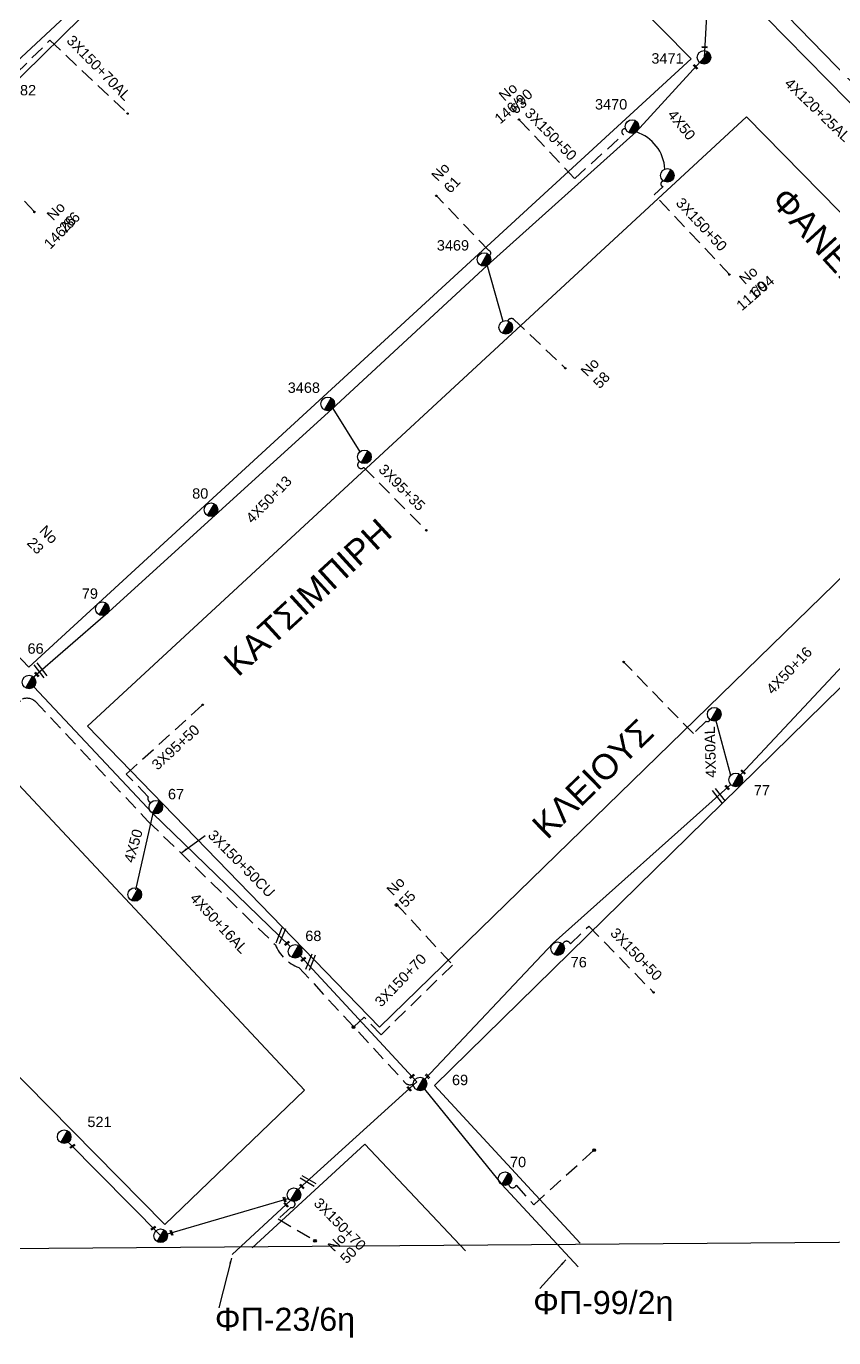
# Model space of a CAD drawing. Header units: millimetres. Extents: x 1421 to 13344, y 800 to 1949.
# Drawn here: x 12405.3 to 12545.4, y 858.7 to 1086.3 of the extents above; entities that cross this region are included whole.
import ezdxf

# ---------------------------------------------------------------- set-up
doc = ezdxf.new("R2010")
doc.units = ezdxf.units.MM
doc.linetypes.add('DASHED', pattern=[19.05, 12.7, -6.35])
for name, color, linetype in [('Άγνωστα', 7, 'Continuous'), ('Γυμνά εναέρια ΧΤ (3Φ)   4x50CU', 7, 'Continuous'), ('Γυμνά εναέρια ΧΤ και ΦΟΠ (3Φ)   4x50+16AL', 7, 'Continuous'), ('Επιγραφές - Σχήματα', 7, 'Continuous'), ('Καλωδια Χ.Τ 3x95+35', 7, 'DASHED'), ('Καλωδια Χ.Τ. 3x50+35', 7, 'Continuous'), ('Καλωδια ΧΤ  3X95+50', 7, 'Continuous'), ('Καλώδια ΧΤ   3x150+50CU', 7, 'DASHED'), ('Καλώδια ΧΤ   3x150+70AL', 7, 'DASHED'), ('Μηχανική τομή', 7, 'Continuous'), ('Στύλος ΦΜ', 7, 'Continuous'), ('Στύλος ΦΜ @ 1', 7, 'Continuous'), ('Συνδέσεις', 7, 'Continuous'), ('Συνεστραμμένα ΧΤ   3x70+54.6+25 AL', 7, 'SYN_LINE'), ('Συνεστραμμένα ΧΤ   4x120+25 AL', 7, 'SYN_LINE'), ('Τομή', 7, 'Continuous'), ('Υπόβαθρο ΔΕΗ', 7, 'Continuous'), ('Υπόγεια καλώδια Παροχών ΧΤ   4x50AL', 7, 'DASHED')]:
    doc.layers.add(name, color=color, linetype=linetype)
doc.styles.add('arial', font='ARIAL.TTF')
doc.styles.get("Standard").update_dxf_attribs({"font": 'ARIAL.TTF'})
doc.linetypes.add('SYN_LINE', pattern='A,0.5,-0.0001,["/\\/\\/\\/",Standard,S=0.1,R=0,X=0,Y=-0.05],-0.25', length=0.7501)
doc.dimstyles.new('ISO-25', dxfattribs={"dimtxt": 2.5, "dimasz": 2.5, "dimexe": 1.25, "dimexo": 0.625, "dimtad": 1, "dimtxsty": 'Standard', "dimcen": 2.5, "dimadec": 0, "dimazin": 0, "dimtfac": 1, "dimtmove": 0, "dimatfit": 3, "dimfxl": 1, "dimarcsym": 0})

# ---------------------------------------------------------------- blocks, each defined once
blk = doc.blocks.new('ΥΠΑΡΧΩΝ ΤΣΙΜΕΝΤΕΝΙΟΣ ΣΤΥΛΟΣ')
at = {"layer": 'Στύλος ΦΜ'}
blk.add_hatch(color=7, dxfattribs=at).paths.add_polyline_path([(-1.29, -2.28, 0.574793), (2.62, 0, 0.268822), (1.3, 2.27)])
at = {"layer": 'Στύλος ΦΜ', "color": 7}
blk.add_line((-1.29, -2.28), (1.3, 2.27), dxfattribs=at)
blk.add_circle((0, 0), 2.62, dxfattribs=at)
at = {"layer": 'Στύλος ΦΜ', "flags": 4}
for tag, p in [('ΑΡΙΘΜΟΣ', (-4.68, 8.05)), ('ΤΥΠΟΣ', (-4.91, 3.03))]:
    blk.add_attdef(tag, p, '', height=4, dxfattribs=at)
blk = doc.blocks.new('_ΣΥΝΔΕΣΗ')
at = {"layer": 'Συνδέσεις', "linetype": 'SYN_LINE', "ltscale": 40}
blk.add_hatch(color=256, dxfattribs=at).paths.add_polyline_path([(0.5, -0.01, 1), (-0.5, -0.01, 1)])
at = {"layer": 'Συνδέσεις'}
blk.add_circle((0, -0.01), 0.5, dxfattribs=at)
blk = doc.blocks.new('ΜΗΧΑΝΙΚΗ ΤΟΜΗ')
at = {"layer": 'Μηχανική τομή', "ltscale": 40}
for p, q in [((-1.89, 0.78), (1.89, 0.78)), ((1.89, 0), (-1.89, 0))]:
    blk.add_line(p, q, dxfattribs=at)
blk = doc.blocks.new('ΤΟΜΗ')
at = {"layer": 'Τομή', "ltscale": 40}
for p, q in [((-5.68, 0), (5.68, 0)), ((5.68, -2.33), (-5.68, -2.33))]:
    blk.add_line(p, q, dxfattribs=at)

msp = doc.modelspace()

# ---------------------------------------------------------------- linework, layer by layer
at = {"layer": 'Άγνωστα', "color": 133, "linetype": 'DASHED', "ltscale": 0.2}
for points in [[(12485.67304, 1046.51216, 0.715870331), (12485.58867, 1047.32636), (12485.58867, 1047.32636), (12485.58867, 1047.32636), (12476.55566, 1056.76136)], [(12488.83915, 1035.14477, -0.448939276), (12489.94246, 1035.38262), (12498.85098, 1026.92635)]]:
    msp.add_lwpolyline(points, format="xyb", dxfattribs=at)
at = {"layer": 'Άγνωστα', "color": 85, "linetype": 'DASHED', "ltscale": 0.2}
msp.add_lwpolyline([(12523.94218, 965.97978, -0.609076972), (12523.28704, 965.6766), (12521.07582, 963.52425), (12508.8895, 976.0439)], format="xyb", dxfattribs=at)
at = {"layer": 'Άγνωστα', "color": 1, "linetype": 'DASHED', "ltscale": 0.2}
msp.add_lwpolyline([(12489.0309, 885.3114, 0.797672559), (12490.31948, 885.14209), (12493.37217, 881.77568), (12503.82945, 891.25844)], format="xyb", dxfattribs=at)
at = {"layer": 'Γυμνά εναέρια ΧΤ (3Φ)   4x50CU', "color": 133, "linetype": 'Continuous'}
msp.add_lwpolyline([(12485.23831, 1044.9177), (12487.99733, 1035.06685)], dxfattribs=at)
at = {"layer": 'Γυμνά εναέρια ΧΤ (3Φ)   4x50CU', "color": 85, "linetype": 'Continuous', "ltscale": 0.2}
msp.add_lwpolyline([(12527.60289, 956.24686), (12524.74468, 966.75791)], dxfattribs=at)
at = {"layer": 'Γυμνά εναέρια ΧΤ (3Φ)   4x50CU', "color": 6, "linetype": 'Continuous'}
msp.add_lwpolyline([(12427.31521, 949.94879), (12424.2328, 936.42283)], dxfattribs=at)
at = {"layer": 'Γυμνά εναέρια ΧΤ (3Φ)   4x50CU', "color": 30, "linetype": 'Continuous', "ltscale": 0.2}
msp.add_lwpolyline([(12451.17615, 882.48575), (12441.01756, 873.14093)], dxfattribs=at)
at = {"layer": 'Γυμνά εναέρια ΧΤ (3Φ)   4x50CU', "color": 133, "linetype": 'Continuous', "ltscale": 0.2}
msp.add_arc((12508.93716, 1061.04184), 7.21729, 3.4583548, 72.1775638, dxfattribs=at)
at = {"layer": 'Γυμνά εναέρια ΧΤ και ΦΟΠ (3Φ)   4x50+16AL', "color": 30, "linetype": 'Continuous', "ltscale": 0.2}
msp.add_lwpolyline([(12353.31717, 1029.33412), (12370.09702, 1047.09801), (12385.03917, 1061.54118), (12401.09527, 1077.78211), (12432.17815, 1106.72928)], dxfattribs=at)
at = {"layer": 'Γυμνά εναέρια ΧΤ και ΦΟΠ (3Φ)   4x50+16AL', "color": 133, "linetype": 'Continuous', "ltscale": 0.2}
msp.add_lwpolyline([(12523.91225, 1098.44069), (12522.93044, 1080.85854), (12511.14614, 1067.91277), (12485.28926, 1044.73579), (12458.33489, 1019.78715), (12438.06752, 1001.42491), (12419.05871, 984.14034), (12405.96448, 972.79308)], dxfattribs=at)
at = {"layer": 'Γυμνά εναέρια ΧΤ και ΦΟΠ (3Φ)   4x50+16AL', "color": 85, "linetype": 'Continuous', "ltscale": 0.2}
msp.add_lwpolyline([(12529.24872, 956.33973), (12554.65047, 983.47719), (12586.86268, 1014.36937), (12596.10533, 1022.93982)], dxfattribs=at)
at = {"layer": 'Γυμνά εναέρια ΧΤ και ΦΟΠ (3Φ)   4x50+16AL', "color": 6, "linetype": 'Continuous', "ltscale": 0.2}
msp.add_lwpolyline([(12406.58345, 971.60902), (12427.19094, 949.7308), (12451.10314, 926.55568)], dxfattribs=at)
at = {"layer": 'Γυμνά εναέρια ΧΤ και ΦΟΠ (3Φ)   4x50+16AL', "color": 173, "linetype": 'Continuous', "ltscale": 0.2}
for points in [[(12474.45465, 903.57337), (12496.77184, 927.13182), (12527.55563, 954.70445)], [(12452.85175, 924.97972), (12473.09267, 903.11018), (12452.03034, 883.98411)]]:
    msp.add_lwpolyline(points, dxfattribs=at)
at = {"layer": 'Γυμνά εναέρια ΧΤ και ΦΟΠ (3Φ)   4x50+16AL', "color": 1, "linetype": 'Continuous', "ltscale": 0.2}
msp.add_lwpolyline([(12474.40044, 901.83446), (12487.80447, 885.27212), (12501.09118, 871.01857)], dxfattribs=at)
at = {"layer": 'Καλωδια Χ.Τ 3x95+35', "color": 133, "linetype": 'DASHED', "ltscale": 0.2}
msp.add_lwpolyline([(12463.17198, 1010.69311, 1.22870132), (12463.85195, 1009.71095), (12463.85195, 1009.71095), (12474.64809, 998.88213)], format="xyb", dxfattribs=at)
at = {"layer": 'Καλωδια Χ.Τ. 3x50+35', "color": 30, "linetype": 'DASHED', "ltscale": 0.2}
msp.add_lwpolyline([(12406.71518, 1054.03207), (12393.60708, 1068.1268)], dxfattribs=at)
at = {"layer": 'Καλωδια ΧΤ  3X95+50', "color": 6, "linetype": 'DASHED', "ltscale": 0.2}
msp.add_lwpolyline([(12426.91638, 951.56465, -0.474765316), (12426.4621, 952.56581), (12422.64047, 956.50075), (12422.64047, 956.50075), (12422.64047, 956.50075), (12422.64047, 956.50075), (12435.93276, 968.53071)], format="xyb", dxfattribs=at)
at = {"layer": 'Καλώδια ΧΤ   3x150+50CU', "color": 133, "linetype": 'DASHED', "ltscale": 0.2}
for points in [[(12490.86912, 1070.00817), (12500.47536, 1059.8536), (12500.47536, 1059.8536), (12508.97457, 1067.47191, -1.066732061), (12509.35413, 1068.39109)], [(12527.39804, 1043.11232), (12514.29512, 1057.03079), (12514.29512, 1057.03079), (12515.8188, 1058.43879, -1.027876638), (12515.9839, 1059.3538)]]:
    msp.add_lwpolyline(points, format="xyb", dxfattribs=at)
at = {"layer": 'Καλώδια ΧΤ   3x150+50CU', "color": 173, "linetype": 'DASHED', "ltscale": 0.2}
for points in [[(12349.93132, 919.6488, 0.593293818), (12354.80595, 923.60741), (12404.58195, 969.4884, -0.293736201), (12406.86895, 969.07449), (12426.39847, 948.34071), (12448.52547, 926.88038, 0.213008599), (12452.59158, 922.93678), (12470.78941, 903.27472, 0.430554621), (12472.45622, 902.74152)], [(12498.40768, 926.97991, -0.727002695), (12499.74836, 927.01599), (12502.90934, 930.1093), (12502.90934, 930.1093), (12502.90934, 930.1093), (12514.16636, 918.60606)]]:
    msp.add_lwpolyline(points, format="xyb", dxfattribs=at)
at = {"layer": 'Καλώδια ΧΤ   3x150+70AL', "color": 30, "linetype": 'DASHED', "ltscale": 0.2}
for points in [[(12402.52933, 1077.98718, -0.94311259), (12403.55096, 1078.08149), (12409.39734, 1083.82382), (12409.39734, 1083.82382), (12422.8789, 1071.10054)], [(12451.7527, 882.33246, -0.767292051), (12451.18859, 881.29092), (12449.04035, 879.31477), (12455.39116, 875.53974)]]:
    msp.add_lwpolyline(points, format="xyb", dxfattribs=at)
at = {"layer": 'Καλώδια ΧΤ   3x150+70AL', "color": 173, "linetype": 'DASHED', "ltscale": 0.2}
msp.add_lwpolyline([(12469.49788, 934.0104), (12479.29129, 923.36983), (12479.29129, 923.36983), (12479.29129, 923.36983), (12479.29129, 923.36983), (12466.86349, 911.27291), (12463.92204, 914.30157), (12462.12397, 912.6374)], dxfattribs=at)
at = {"layer": 'Συνεστραμμένα ΧΤ   3x70+54.6+25 AL', "color": 133, "linetype": 'SYN_LINE', "ltscale": 8}
msp.add_lwpolyline([(12458.50357, 1019.94328), (12463.16217, 1012.38547)], dxfattribs=at)
at = {"layer": 'Συνεστραμμένα ΧΤ   3x70+54.6+25 AL', "color": 30, "linetype": 'SYN_LINE', "ltscale": 20}
msp.add_lwpolyline([(12412.58532, 892.63494), (12428.61771, 876.38492), (12450.77153, 882.86554)], dxfattribs=at)
at = {"layer": 'Συνεστραμμένα ΧΤ   4x120+25 AL', "color": 5, "linetype": 'SYN_LINE', "ltscale": 20}
msp.add_lwpolyline([(12475.83141, 1148.59887), (12501.6624, 1121.19454), (12523.09665, 1098.57039), (12547.81994, 1073.44876), (12571.64193, 1049.24056), (12595.8574, 1024.80092)], dxfattribs=at)
at = {"layer": 'Υπόβαθρο ΔΕΗ'}
for points in [[(10840.03143, 862.30832), (12828.1383, 877.43934), (12848.3754, 1876.73506)], [(12354.66071, 1028.70401), (12464.9436, 1137.02424), (12520.66817, 1080.60935), (12405.74941, 975.02366), (12354.66071, 1028.70401)], [(12415.90424, 964.79729), (12530.30455, 1070.51228), (12578.50999, 1021.49299), (12466.61792, 912.58), (12415.90424, 964.79729)], [(12501.43257, 875.1208), (12476.12678, 902.46556), (12587.78778, 1011.87393), (12620.45782, 978.08283), (12627.59835, 952.54428), (12550.2864, 875.96525)], [(12429.3623, 878.34824), (12453.60101, 901.65281), (12403.93823, 954.69734), (12353.14684, 906.68077), (12372.61462, 886.90502), (12397.09513, 910.96228), (12429.3623, 878.34824)], [(12444.48845, 874.27252), (12464.075, 892.29006), (12481.54846, 873.78167)]]:
    msp.add_lwpolyline(points, dxfattribs=at)
msp.add_lwpolyline([(12477.54007, 1149.53516), (12540.51561, 1212.22184), (12627.01106, 998.49663, -0.67905859), (12624.9017, 998.19836)], format="xyb", close=True, dxfattribs=at)

# ---------------------------------------------------------------- block references
at = {"layer": 'Μηχανική τομή'}
for p, xscale, yscale, zscale, rotation in [((12523.02378, 1082.53004), 0.2500000000002005, 0.2500000000002005, 0.2500000000002005, 355.741063011583), ((12521.37694, 1079.15192), 0.2500000000001928, 0.2500000000001928, 0.2500000000001928, 312.6268794242704), ((12407.04947, 973.7289), 0.2500000000001928, 0.2500000000001928, 0.2500000000001928, 312.6268794242704), ((12529.66359, 956.78295), 0.2500000000001928, 0.2500000000001928, 0.2500000000001928, 318.7286994023647), ((12526.88195, 954.10107), 0.2500000000001928, 0.2500000000001928, 0.2500000000001928, 312.6268794242704), ((12450.62217, 927.05554), 0.2499999999999681, 0.2499999999999681, 0.2499999999999681, 36.11407878704492), ((12453.45806, 924.27044), 0.2499999999999681, 0.2499999999999681, 0.2499999999999681, 36.11407878704492), ((12472.29589, 903.97107), 0.2499999999999681, 0.2499999999999681, 0.2499999999999681, 36.11407878704492), ((12474.8478, 903.98804), 0.2500000000001928, 0.2500000000001928, 0.2500000000001928, 312.6268794242704), ((12471.67706, 901.82471), 0.2500000000001928, 0.2500000000001928, 0.2500000000001928, 312.6268794242704), ((12413.36681, 891.84284), 0.2499999999999681, 0.2499999999999681, 0.2499999999999681, 36.11407878704492), ((12453.06125, 884.8784), 0.2500000000001928, 0.2500000000001928, 0.2500000000001928, 312.6268794242704), ((12450.04255, 882.65229), 0.2500000000001928, 0.2500000000001928, 0.2500000000001928, 287.1424540606474), ((12450.3163, 881.6947), 0.2500000000001928, 0.2500000000001928, 0.2500000000001928, 312.6268794242704), ((12427.38267, 877.62851), 0.2499999999999681, 0.2499999999999681, 0.2499999999999681, 36.11407878704492), ((12430.41287, 876.87041), 0.2500000000001928, 0.2500000000001928, 0.2500000000001928, 287.1424540606474)]:
    msp.add_blockref('ΜΗΧΑΝΙΚΗ ΤΟΜΗ', p, dxfattribs=dict(at, xscale=xscale, yscale=yscale, zscale=zscale, rotation=rotation))
at = {"layer": 'Στύλος ΦΜ @ 1', "ltscale": 40}
ref = msp.add_blockref('ΥΠΑΡΧΩΝ ΤΣΙΜΕΝΤΕΝΙΟΣ ΣΤΥΛΟΣ', (12522.92818, 1080.85983), dxfattribs=dict(at, xscale=0.4499999999998181, yscale=0.4499999999998181, zscale=0.4499999999998181))
ref.add_attrib('ΤΥΠΟΣ', '3471', (12513.79215, 1079.77811), dxfattribs={"layer": 'Στύλος ΦΜ', "height": 1.8, "flags": 4})
ref = msp.add_blockref('ΥΠΑΡΧΩΝ ΤΣΙΜΕΝΤΕΝΙΟΣ ΣΤΥΛΟΣ', (12401.94376, 1076.96529), dxfattribs=dict(at, xscale=0.4499999999998181, yscale=0.4499999999998181, zscale=0.4499999999998181))
ref.add_attrib('ΤΥΠΟΣ', '82', (12404.20425, 1074.26311), dxfattribs={"layer": 'Στύλος ΦΜ', "height": 1.8, "flags": 4})
ref = msp.add_blockref('ΥΠΑΡΧΩΝ ΤΣΙΜΕΝΤΕΝΙΟΣ ΣΤΥΛΟΣ', (12510.43737, 1068.8534), dxfattribs=dict(at, xscale=0.4499999999998181, yscale=0.4499999999998181, zscale=0.4499999999998181))
ref.add_attrib('ΤΥΠΟΣ', '3470', (12504.00712, 1071.80962), dxfattribs={"layer": 'Στύλος ΦΜ', "height": 1.8, "flags": 4})
at = {"layer": 'Στύλος ΦΜ @ 1', "ltscale": 40, "xscale": 0.4499999999998181, "yscale": 0.4499999999998181, "zscale": 0.4499999999998181}
for p in [(12516.56494, 1060.37827), (12488.51956, 1034.01119), (12463.98627, 1011.54404), (12524.70123, 966.88033), (12424.12263, 935.60816), (12451.75719, 883.51022), (12428.61545, 876.38621)]:
    msp.add_blockref('ΥΠΑΡΧΩΝ ΤΣΙΜΕΝΤΕΝΙΟΣ ΣΤΥΛΟΣ', p, dxfattribs=at)
at = {"layer": 'Στύλος ΦΜ @ 1', "ltscale": 40}
ref = msp.add_blockref('ΥΠΑΡΧΩΝ ΤΣΙΜΕΝΤΕΝΙΟΣ ΣΤΥΛΟΣ', (12484.74875, 1045.78221), dxfattribs=dict(at, xscale=0.4499999999998181, yscale=0.4499999999998181, zscale=0.4499999999998181))
ref.add_attrib('ΤΥΠΟΣ', '3469', (12476.54985, 1047.34139), dxfattribs={"layer": 'Στύλος ΦΜ', "height": 1.8, "flags": 4})
ref = msp.add_blockref('ΥΠΑΡΧΩΝ ΤΣΙΜΕΝΤΕΝΙΟΣ ΣΤΥΛΟΣ', (12457.62302, 1020.72543), dxfattribs=dict(at, xscale=0.4499999999998181, yscale=0.4499999999998181, zscale=0.4499999999998181))
ref.add_attrib('ΤΥΠΟΣ', '3468', (12450.67442, 1022.64282), dxfattribs={"layer": 'Στύλος ΦΜ', "height": 1.8, "flags": 4})
ref = msp.add_blockref('ΥΠΑΡΧΩΝ ΤΣΙΜΕΝΤΕΝΙΟΣ ΣΤΥΛΟΣ', (12437.35493, 1002.36265), dxfattribs=dict(at, xscale=0.4499999999998181, yscale=0.4499999999998181, zscale=0.4499999999998181))
ref.add_attrib('ΤΥΠΟΣ', '80', (12434.08493, 1004.28382), dxfattribs={"layer": 'Στύλος ΦΜ', "height": 1.8, "flags": 4})
ref = msp.add_blockref('ΥΠΑΡΧΩΝ ΤΣΙΜΕΝΤΕΝΙΟΣ ΣΤΥΛΟΣ', (12418.50089, 985.17764), dxfattribs=dict(at, xscale=0.4499999999998181, yscale=0.4499999999998181, zscale=0.4499999999998181))
ref.add_attrib('ΤΥΠΟΣ', '79', (12414.93139, 986.91412), dxfattribs={"layer": 'Στύλος ΦΜ', "height": 1.8, "flags": 4})
ref = msp.add_blockref('ΥΠΑΡΧΩΝ ΤΣΙΜΕΝΤΕΝΙΟΣ ΣΤΥΛΟΣ', (12405.77441, 972.46494), dxfattribs=dict(at, xscale=0.4499999999998181, yscale=0.4499999999998181, zscale=0.4499999999998181))
ref.add_attrib('ΤΥΠΟΣ', '66', (12405.51072, 977.38101), dxfattribs={"layer": 'Στύλος ΦΜ', "height": 1.8, "flags": 4})
ref = msp.add_blockref('ΥΠΑΡΧΩΝ ΤΣΙΜΕΝΤΕΝΙΟΣ ΣΤΥΛΟΣ', (12528.43294, 955.49024), dxfattribs=dict(at, xscale=0.4499999999998181, yscale=0.4499999999998181, zscale=0.4499999999998181))
ref.add_attrib('ΤΥΠΟΣ', '77', (12531.56707, 952.79104), dxfattribs={"layer": 'Στύλος ΦΜ', "height": 1.8, "flags": 4})
ref = msp.add_blockref('ΥΠΑΡΧΩΝ ΤΣΙΜΕΝΤΕΝΙΟΣ ΣΤΥΛΟΣ', (12427.77197, 950.75527), dxfattribs=dict(at, xscale=0.4499999999998181, yscale=0.4499999999998181, zscale=0.4499999999998181))
ref.add_attrib('ΤΥΠΟΣ', '67', (12429.88448, 952.1269), dxfattribs={"layer": 'Στύλος ΦΜ', "height": 1.8, "flags": 4})
ref = msp.add_blockref('ΥΠΑΡΧΩΝ ΤΣΙΜΕΝΤΕΝΙΟΣ ΣΤΥΛΟΣ', (12451.94889, 925.73601), dxfattribs=dict(at, xscale=0.4499999999998181, yscale=0.4499999999998181, zscale=0.4499999999998181))
ref.add_attrib('ΤΥΠΟΣ', '68', (12453.71912, 927.52611), dxfattribs={"layer": 'Στύλος ΦΜ', "height": 1.8, "flags": 4})
ref = msp.add_blockref('ΥΠΑΡΧΩΝ ΤΣΙΜΕΝΤΕΝΙΟΣ ΣΤΥΛΟΣ', (12497.51172, 926.21546), dxfattribs=dict(at, xscale=0.4499999999998181, yscale=0.4499999999998181, zscale=0.4499999999998181))
ref.add_attrib('ΤΥΠΟΣ', '76', (12499.78514, 922.95786), dxfattribs={"layer": 'Στύλος ΦΜ', "height": 1.8, "flags": 4})
ref = msp.add_blockref('ΥΠΑΡΧΩΝ ΤΣΙΜΕΝΤΕΝΙΟΣ ΣΤΥΛΟΣ', (12473.63392, 902.72865), dxfattribs=dict(at, xscale=0.4499999999998181, yscale=0.4499999999998181, zscale=0.4499999999998181))
ref.add_attrib('ΤΥΠΟΣ', '69', (12479.18352, 902.52244), dxfattribs={"layer": 'Στύλος ΦΜ', "height": 1.8, "flags": 4})
ref = msp.add_blockref('ΥΠΑΡΧΩΝ ΤΣΙΜΕΝΤΕΝΙΟΣ ΣΤΥΛΟΣ', (12411.87406, 893.57369), dxfattribs=dict(at, xscale=0.4499999999998181, yscale=0.4499999999998181, zscale=0.4499999999998181))
ref.add_attrib('ΤΥΠΟΣ', '521', (12415.90173, 895.25345), dxfattribs={"layer": 'Στύλος ΦΜ', "height": 1.8, "flags": 4})
ref = msp.add_blockref('ΥΠΑΡΧΩΝ ΤΣΙΜΕΝΤΕΝΙΟΣ ΣΤΥΛΟΣ', (12488.3855, 886.29659), dxfattribs=dict(at, xscale=0.4499999999998181, yscale=0.4499999999998181, zscale=0.4499999999998181))
ref.add_attrib('ΤΥΠΟΣ', '70', (12489.24849, 888.28659), dxfattribs={"layer": 'Στύλος ΦΜ', "height": 1.8, "flags": 4})
at = {"layer": 'Συνδέσεις'}
for p, xscale, yscale, zscale in [((12422.8789, 1071.10054), 0.25, 0.25, 0.25), ((12490.81574, 1070.06459), 0.25, 0.25, 0.25), ((12476.45207, 1056.833), 0.25, 0.25, 0.25), ((12406.71518, 1054.03207), 0.25, 0.25, 0.25), ((12527.34467, 1043.16875), 0.25, 0.25, 0.25), ((12498.85098, 1026.92635), 0.25, 0.25, 0.25), ((12474.7377, 998.79706), 0.25, 0.25, 0.25), ((12508.97586, 975.95565), 0.25, 0.25, 0.25), ((12435.93276, 968.53071), 0.25, 0.25, 0.25), ((12469.54679, 933.78181), 0.4777242751394019, 0.4777242751394019, 0.4777242751394019), ((12514.16636, 918.60606), 0.25, 0.25, 0.25), ((12462.08555, 912.60185), 0.4777242751394019, 0.4777242751394019, 0.4777242751394019), ((12503.84327, 891.25415), 0.4777242751394019, 0.4777242751394019, 0.4777242751394019), ((12455.40498, 875.53545), 0.4777242751394019, 0.4777242751394019, 0.4777242751394019)]:
    msp.add_blockref('_ΣΥΝΔΕΣΗ', p, dxfattribs=dict(at, xscale=xscale, yscale=yscale, zscale=zscale))
at = {"layer": 'Τομή'}
for p, xscale, yscale, zscale, rotation in [((12407.97993, 974.67935), 0.2499999999999669, 0.2499999999999669, 0.2499999999999669, 308.1680509152084), ((12525.72473, 952.88664), 0.2499999999999669, 0.2499999999999669, 0.2499999999999669, 308.1680509152084), ((12449.73547, 928.33613), 0.2499999999998873, 0.2499999999998873, 0.2499999999998873, 248.1909067709115), ((12454.90077, 923.76337), 0.2499999999998873, 0.2499999999998873, 0.2499999999998873, 248.1909067709115), ((12454.35253, 886.14819), 0.25, 0.25, 0.25, 329.6396247556023)]:
    msp.add_blockref('ΤΟΜΗ', p, dxfattribs=dict(at, xscale=xscale, yscale=yscale, zscale=zscale, rotation=rotation))

# ---------------------------------------------------------------- texts
at = {"ltscale": 40, "char_height": 4, "width": 50.2149778, "attachment_point": 1, "style": 'arial'}
for s, insert, rotation in [('{\\H1.083x;ΦANEPΩMENHΣ}', (12537.41524, 1058.77104), 312.4591004), ('{\\H1.083x;KATΣIMΠIPH}', (12439.1253, 976.41193), 42.4591004), ('{\\H1.083x;KΛEIOYΣ}', (12492.67627, 948.06936), 44.3260889)]:
    msp.add_mtext(s, dxfattribs=dict(at, insert=insert, rotation=rotation))
at = {"layer": 'Άγνωστα', "color": 7, "char_height": 1.8, "attachment_point": 1}
for s, gutter_width, insert, rotation in [('146/90', 1.82345, (12486.3559, 1070.54256), 40.8849028), ('3X150+50', 12.5, (12492.95268, 1072.28359), 314.3568019), ('4X50', 12.5, (12517.88215, 1071.99614), 309.1679237), ('3X150+50', 12.5, (12519.22057, 1056.71541), 313.0028855), ('146/86', 2.13537, (12408.1631, 1048.70266), 46.0651584), ('111/94', 1.82345, (12528.32328, 1038.14757), 40.8849028), ('4X50+13', 12.5, (12443.22692, 1001.10529), 46.2596131), ('3X95+35', 12.5, (12467.57127, 1010.46905), 314.7377243), ('4X50+16', 12.5, (12533.53719, 971.44271), 46.2596131), ('3X95+50', 12.5, (12426.85461, 958.39442), 42.5454351), ('4X50', 12.5, (12422.205, 941.46995), 74.240953), ('3X150+50CU', 12.5, (12437.96943, 947.00478), 314.5166061), ('3X150+50', 12.5, (12507.81936, 930.01922), 314.0418345), ('3X150+70', 12.5, (12465.59806, 917.20098), 46.0651584), ('3X150+70', 12.5, (12456.33488, 883.15834), 314.5166061)]:
    msp.add_mtext_dynamic_manual_height_columns(s, width=1.8, gutter_width=gutter_width, heights=[0.04535], dxfattribs=dict(at, insert=insert, rotation=rotation))
at = {"layer": 'Άγνωστα', "color": 7}
note = msp.add_mtext_dynamic_manual_height_columns('No ', width=1.8, gutter_width=1.82345, heights=[0.04535, 0], dxfattribs=dict(at, insert=(12484.36441, 1072.14277), char_height=1.8, attachment_point=1, rotation=40.8849028))
for column, words in zip(note.columns.linked_columns, ['63']):
    column.text = words
note = msp.add_mtext_dynamic_manual_height_columns('No ', width=1.8, gutter_width=1.61942, heights=[0.04535, 0], dxfattribs=dict(at, insert=(12473.04673, 1058.00967), char_height=1.8, attachment_point=1, rotation=46.0651584))
for column, words in zip(note.columns.linked_columns, ['61']):
    column.text = words
note = msp.add_mtext_dynamic_manual_height_columns('No ', width=1.8, gutter_width=2.13537, heights=[0.04535, 0], dxfattribs=dict(at, insert=(12405.94439, 1050.8094), char_height=1.8, attachment_point=1, rotation=46.0651584))
for column, words in zip(note.columns.linked_columns, ['26']):
    column.text = words
note = msp.add_mtext_dynamic_manual_height_columns('No ', width=1.8, gutter_width=1.82345, heights=[0.04535, 0], dxfattribs=dict(at, insert=(12526.0846, 1040.32299), char_height=1.8, attachment_point=1, rotation=40.8849028))
for column, words in zip(note.columns.linked_columns, ['60']):
    column.text = words
note = msp.add_mtext_dynamic_manual_height_columns('No ', width=1.8, gutter_width=1.82261, heights=[0.04535, 0], dxfattribs=dict(at, insert=(12498.83953, 1023.96626), char_height=1.8, attachment_point=1, rotation=46.0651584))
for column, words in zip(note.columns.linked_columns, ['58']):
    column.text = words
note = msp.add_mtext_dynamic_manual_height_columns('No ', width=1.8, gutter_width=1.79747, heights=[0.04535, 0], dxfattribs=dict(at, insert=(12406.19633, 1002.4254), char_height=1.8, attachment_point=1, rotation=314.3568019))
for column, words in zip(note.columns.linked_columns, ['23']):
    column.text = words
note = msp.add_mtext_dynamic_manual_height_columns('No ', width=1.8, gutter_width=1.654, heights=[0.04535, 0], dxfattribs=dict(at, insert=(12465.23974, 934.05304), char_height=1.8, attachment_point=1, rotation=46.0651584))
for column, words in zip(note.columns.linked_columns, ['55']):
    column.text = words
note = msp.add_mtext_dynamic_manual_height_columns('No ', width=1.8, gutter_width=1.654, heights=[0.04535, 0], dxfattribs=dict(at, insert=(12455.03591, 872.25249), char_height=1.8, attachment_point=1, rotation=46.0651584))
for column, words in zip(note.columns.linked_columns, ['50']):
    column.text = words
at = {"layer": 'Γυμνά εναέρια ΧΤ και ΦΟΠ (3Φ)   4x50+16AL', "color": 7, "insert": (12434.88582, 936.07109), "char_height": 1.8, "attachment_point": 1, "rotation": 313.0813591}
msp.add_mtext_dynamic_manual_height_columns('4X50+16AL', width=1.8, gutter_width=12.5, heights=[0.04535], dxfattribs=at)
at = {"layer": 'Επιγραφές - Σχήματα', "ltscale": 0.2, "char_height": 4, "width": 19.6718533, "attachment_point": 1}
for s, insert in [('ΦΠ-99/2η', (12493.27802, 866.80116)), ('ΦΠ-23/6η', (12438.02613, 863.89468))]:
    msp.add_mtext(s, dxfattribs=dict(at, insert=insert))
at = {"layer": 'Καλώδια ΧΤ   3x150+70AL', "color": 7, "insert": (12413.44078, 1084.88766), "char_height": 1.8, "attachment_point": 1, "rotation": 314.3568019}
msp.add_mtext_dynamic_manual_height_columns('3X150+70AL', width=1.8, gutter_width=12.5, heights=[0.04535], dxfattribs=at)
at = {"layer": 'Συνεστραμμένα ΧΤ   4x120+25 AL', "color": 7, "insert": (12537.99966, 1077.45027), "char_height": 1.8, "attachment_point": 1, "rotation": 316.2596131}
msp.add_mtext_dynamic_manual_height_columns('4X120+25AL', width=1.8, gutter_width=12.5, heights=[0.04535], dxfattribs=at)
at = {"layer": 'Υπόγεια καλώδια Παροχών ΧΤ   4x50AL', "color": 7, "insert": (12523.23846, 955.82831), "char_height": 1.8, "attachment_point": 1, "rotation": 91.5238063}
msp.add_mtext_dynamic_manual_height_columns('4X50AL', width=1.8, gutter_width=12.5, heights=[0.04535], dxfattribs=at)

# ---------------------------------------------------------------- leaders
at = {"layer": 'Επιγραφές - Σχήματα', "ltscale": 40}
for points in [[(12432.27083, 942.89929), (12436.34653, 945.81418)], [(12440.9029, 872.51159), (12438.6945, 863.86107)], [(12498.94505, 872.22018), (12494.44371, 867.2263)]]:
    msp.add_leader(points, dimstyle='ISO-25', override={"dimasz": 1, "dimtad": 0}, dxfattribs=at)

doc.saveas('drawing.dxf')
